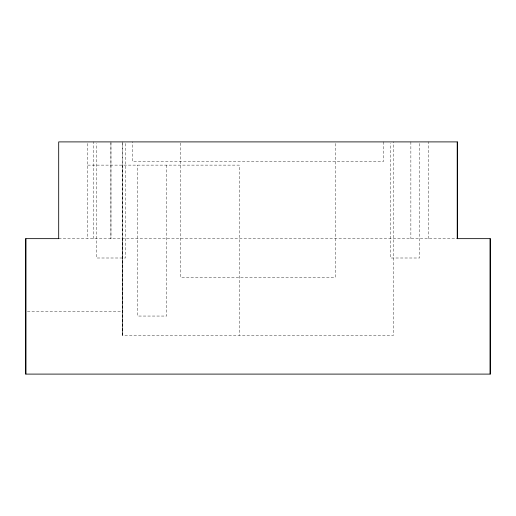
<?xml version="1.0" encoding="UTF-8"?>
<svg xmlns="http://www.w3.org/2000/svg" width="516" height="516" viewBox="0 0 516 516"><rect width="100%" height="100%" fill="white"/><g stroke="black" fill="none" stroke-linecap="round" stroke-linejoin="round"><path stroke-width="0.39" stroke-dasharray="2.58 1.94" d="M93.525 238.65L93.525 141.9M87.72 165.12L239.263 165.12L239.263 335.4M58.695 238.65L457.286 238.65M428.261 238.65L428.28 141.9M27.406 311.213L122.195 311.213M122.195 238.65L122.228 335.4L393.45 335.4L393.45 141.9M419.572 143.513L419.572 258L390.548 258L390.548 143.513M410.865 141.9L410.865 238.65M383.775 141.9L383.775 161.25L132.225 161.25L132.225 141.9M335.4 143.513L335.4 277.35L180.6 277.35L180.6 141.9M166.7 165.12L166.7 316.05L137.675 316.05L137.675 165.12M125.453 143.513L125.453 258L96.428 258L96.428 143.513M122.55 143.513L122.55 335.4M122.311 141.9L122.311 335.4M122.195 165.12L122.195 335.4M87.72 143.5L87.72 238.65M110.94 141.9L110.94 238.65L110.94 141.9"/><path stroke-width="0.77" d="M457.144 238.65L490.2 238.65L490.2 374.1L25.8 374.1L25.8 238.65L58.856 238.65M457.305 141.9L457.305 238.65L457.286 141.9L58.695 141.9L58.695 238.65M490.2 374.1L490.2 238.65M25.8 238.65L25.8 374.1"/></g></svg>
